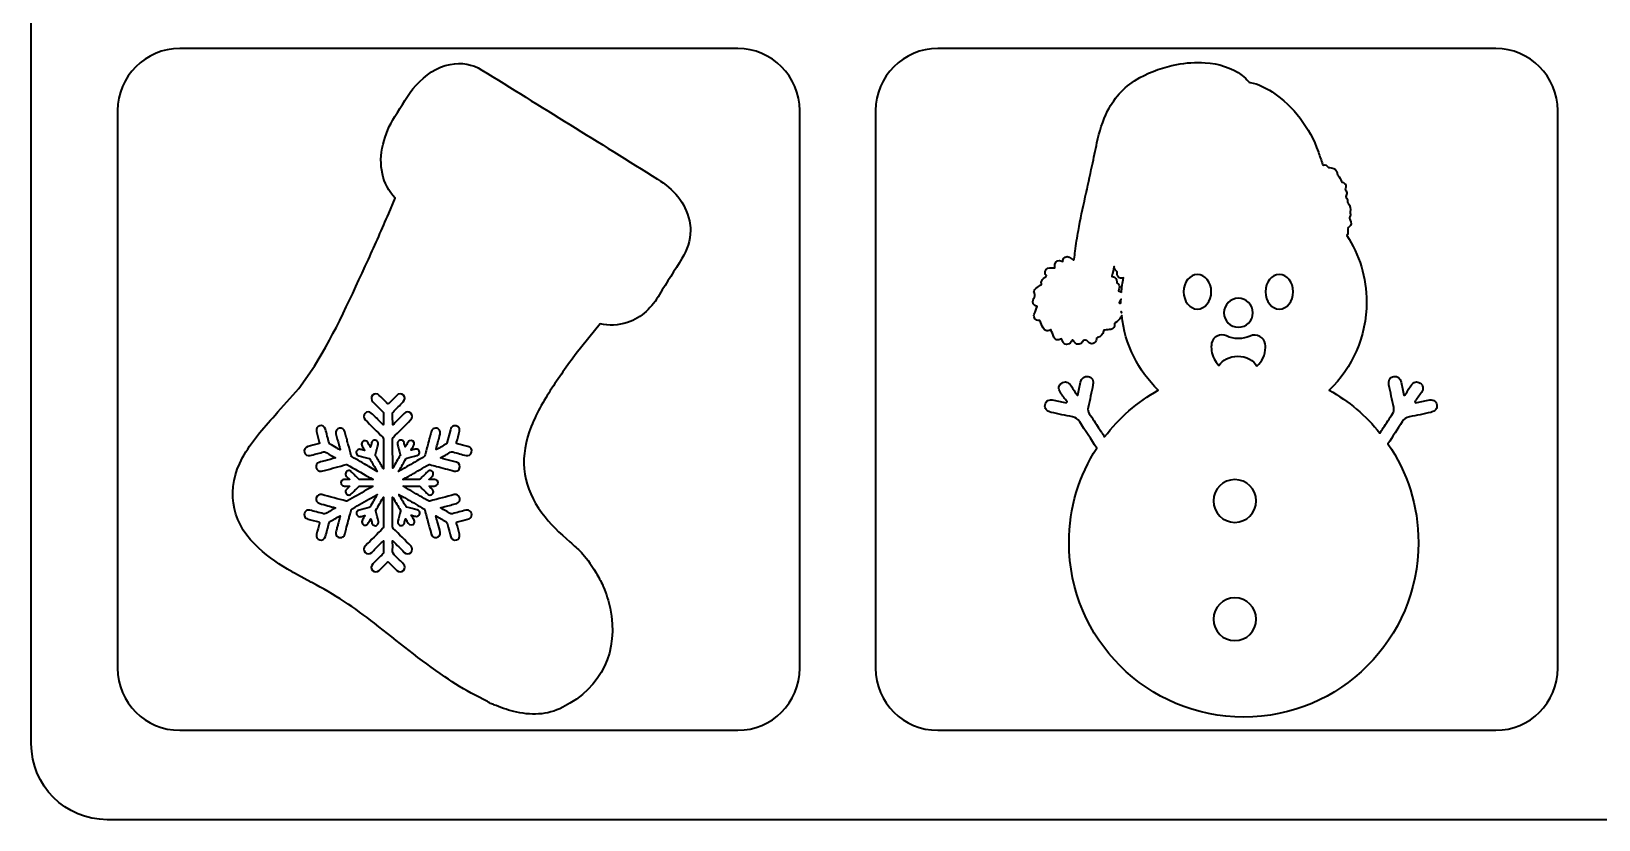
# Model space of a CAD drawing. Extents: x 28 to 2005, y -1071 to -24.
# Drawn here: x 28 to 538, y -1071 to -814 of the extents above; entities that cross this region are included whole.
import ezdxf

# ---------------------------------------------------------------- set-up
doc = ezdxf.new("R2010")
doc.units = 0
doc.header["$MEASUREMENT"] = 0
doc.layers.add('Layer 1', color=7, linetype='Continuous', lineweight=0)

msp = doc.modelspace()

# ---------------------------------------------------------------- linework, layer by layer
at = {"layer": 'Layer 1', "color": 240, "lineweight": 35, "true_color": 0xed2224}
for points, knots in [([(748.75, -24.22), (748.75, -24.22), (79.21, -24.22), (79.21, -24.22), (50.86, -24.22), (27.87, -47.21), (27.87, -75.56), (27.87, -75.56), (27.87, -1046.07), (27.87, -1046.07), (27.87, -1059.71), (38.94, -1070.78), (52.58, -1070.78), (52.58, -1070.78), (775.38, -1070.78), (775.38, -1070.78), (789.03, -1070.78), (800.09, -1059.71), (800.09, -1046.07), (800.09, -1046.07), (800.09, -75.56), (800.09, -75.56), (800.09, -47.21), (777.1, -24.22), (748.75, -24.22)], [0, 0, 0, 0, 1, 1, 1, 2, 2, 2, 3, 3, 3, 4, 4, 4, 5, 5, 5, 6, 6, 6, 7, 7, 7, 8, 8, 8, 8]), ([(278.17, -1021.43), (278.17, -1032.6), (269.12, -1041.65), (257.95, -1041.65), (257.95, -1041.65), (76.21, -1041.65), (76.21, -1041.65), (65.04, -1041.65), (55.99, -1032.6), (55.99, -1021.43), (55.99, -1021.43), (55.99, -839.69), (55.99, -839.69), (55.99, -828.52), (65.04, -819.47), (76.21, -819.47), (76.21, -819.47), (257.95, -819.47), (257.95, -819.47), (269.12, -819.47), (278.17, -828.52), (278.17, -839.69), (278.17, -839.69), (278.17, -1021.43), (278.17, -1021.43)], [0, 0, 0, 0, 1, 1, 1, 2, 2, 2, 3, 3, 3, 4, 4, 4, 5, 5, 5, 6, 6, 6, 7, 7, 7, 8, 8, 8, 8]), ([(525.07, -1021.43), (525.07, -1032.6), (516.02, -1041.65), (504.85, -1041.65), (504.85, -1041.65), (323.11, -1041.65), (323.11, -1041.65), (311.94, -1041.65), (302.89, -1032.6), (302.89, -1021.43), (302.89, -1021.43), (302.89, -839.69), (302.89, -839.69), (302.89, -828.52), (311.94, -819.47), (323.11, -819.47), (323.11, -819.47), (504.85, -819.47), (504.85, -819.47), (516.02, -819.47), (525.07, -828.52), (525.07, -839.69), (525.07, -839.69), (525.07, -1021.43), (525.07, -1021.43)], [0, 0, 0, 0, 1, 1, 1, 2, 2, 2, 3, 3, 3, 4, 4, 4, 5, 5, 5, 6, 6, 6, 7, 7, 7, 8, 8, 8, 8]), ([(242.27, -875.62), (240.85, -869.52), (237.01, -865.24), (231.86, -862.03), (212.8, -850.15), (193.72, -838.31), (174.63, -826.48), (171.48, -824.52), (168, -823.95), (164.35, -824.63), (159.78, -825.47), (156.28, -828.13), (153.2, -831.45), (150.38, -834.49), (148.59, -838.23), (146.3, -841.64), (144.43, -844.42), (143.28, -847.48), (142.47, -850.67), (140.74, -857.47), (142.2, -863.64), (146.36, -868.27), (146.36, -868.27), (144.27, -873.26), (144.27, -873.26), (142.11, -878.19), (139.95, -883.24), (137.65, -888.22), (132.2, -900.01), (126.96, -911.92), (120.06, -922.97), (120.06, -922.97), (114.95, -930.23), (114.95, -930.23), (112.48, -933.23), (109.84, -936.08), (107.24, -938.97), (103.35, -943.3), (99.49, -947.65), (96.68, -952.8), (91.26, -962.76), (92.74, -973.08), (100.73, -981.14), (103.88, -984.32), (107.54, -986.82), (111.35, -989.12), (111.46, -989.19), (111.55, -989.25), (111.65, -989.31), (111.65, -989.31), (111.65, -989.31), (111.65, -989.31), (111.65, -989.31), (111.67, -989.31), (111.67, -989.31), (112.47, -989.8), (113.1, -990.17), (113.61, -990.4), (113.61, -990.4), (117.74, -992.7), (117.74, -992.7), (118.31, -993.01), (118.78, -993.28), (119.27, -993.53), (126.51, -997.25), (133.25, -1001.73), (139.64, -1006.77), (147.18, -1012.71), (154.62, -1018.78), (162.54, -1024.22), (165.7, -1026.39), (168.93, -1028.46), (172.39, -1030.21), (172.39, -1030.21), (172.45, -1030.25), (172.45, -1030.25), (172.45, -1030.25), (176.44, -1032.28), (176.44, -1032.28), (176.57, -1032.46), (176.77, -1032.61), (177.09, -1032.75), (177.53, -1032.93), (177.96, -1033.1), (178.39, -1033.28), (178.39, -1033.28), (178.43, -1033.3), (178.43, -1033.3), (180.57, -1034.16), (182.73, -1034.98), (184.99, -1035.52), (190.46, -1036.84), (195.83, -1036.82), (200.99, -1034.15), (213.72, -1027.59), (219.34, -1015.86), (216.37, -1001.82), (215.87, -999.45), (215.15, -997.18), (214.21, -994.96), (214.17, -994.87), (214.15, -994.77), (214.1, -994.68), (214.06, -994.61), (214.03, -994.54), (214, -994.47), (213.37, -993.05), (212.64, -991.66), (211.82, -990.3), (209.99, -987.15), (208.28, -985.02), (207.08, -983.73), (207.09, -983.73), (207.11, -983.72), (207.12, -983.71), (206.94, -983.54), (206.77, -983.39), (206.6, -983.24), (205.82, -982.45), (205.35, -982.08), (205.35, -982.08), (204.66, -981.46), (204, -980.85), (203.31, -980.27), (199.95, -977.43), (196.81, -974.37), (194.18, -970.82), (188.16, -962.72), (186.76, -953.92), (190.06, -944.37), (191.73, -939.58), (194.18, -935.19), (196.91, -930.93), (199.56, -926.79), (202.45, -922.81), (205.37, -918.87), (205.37, -918.87), (213.2, -909.14), (213.2, -909.14), (216.03, -909.82), (218.97, -909.81), (222.07, -908.74), (226.75, -907.13), (230.06, -903.76), (232.5, -899.62), (234.84, -895.65), (237.39, -891.81), (239.8, -887.9), (241.53, -885.09), (242.56, -882.06), (242.56, -878.73), (242.53, -877.68), (242.51, -876.65), (242.27, -875.62)], [0, 0, 0, 0, 1, 1, 1, 2, 2, 2, 3, 3, 3, 4, 4, 4, 5, 5, 5, 6, 6, 6, 7, 7, 7, 8, 8, 8, 9, 9, 9, 10, 10, 10, 11, 11, 11, 12, 12, 12, 13, 13, 13, 14, 14, 14, 15, 15, 15, 16, 16, 16, 17, 17, 17, 18, 18, 18, 19, 19, 19, 20, 20, 20, 21, 21, 21, 22, 22, 22, 23, 23, 23, 24, 24, 24, 25, 25, 25, 26, 26, 26, 27, 27, 27, 28, 28, 28, 29, 29, 29, 30, 30, 30, 31, 31, 31, 32, 32, 32, 33, 33, 33, 34, 34, 34, 35, 35, 35, 36, 36, 36, 37, 37, 37, 38, 38, 38, 39, 39, 39, 40, 40, 40, 41, 41, 41, 42, 42, 42, 43, 43, 43, 44, 44, 44, 45, 45, 45, 46, 46, 46, 47, 47, 47, 48, 48, 48, 49, 49, 49, 50, 50, 50, 51, 51, 51, 51]), ([(485.68, -935.56), (485.44, -934.3), (484.36, -933.72), (482.83, -934.03), (481.47, -934.32), (480.11, -934.6), (478.75, -934.89), (478.66, -934.79), (478.57, -934.7), (478.48, -934.6), (479.21, -933.59), (479.97, -932.6), (480.66, -931.57), (481.47, -930.36), (481.29, -929.2), (480.27, -928.51), (479.21, -927.81), (478.04, -928.11), (477.22, -929.35), (476.54, -930.37), (475.92, -931.43), (475.28, -932.47), (475.18, -932.44), (475.08, -932.42), (474.98, -932.39), (474.69, -930.99), (474.41, -929.59), (474.1, -928.2), (473.79, -926.79), (472.86, -926.1), (471.64, -926.34), (470.37, -926.6), (469.79, -927.61), (470.09, -929.08), (470.59, -931.52), (471.08, -933.97), (471.64, -936.4), (471.82, -937.19), (471.74, -937.81), (471.27, -938.49), (470.21, -940), (469.23, -941.56), (468.22, -943.11), (467.86, -943.66), (467.49, -944.22), (467.13, -944.78), (462.58, -939.13), (456.99, -934.38), (450.63, -930.81), (458.12, -923.54), (462.78, -913.37), (462.78, -902.11), (462.78, -894.1), (460.42, -886.64), (456.37, -880.39), (456.72, -880.01), (456.84, -879.45), (456.66, -878.81), (456.58, -878.5), (456.83, -877.75), (457.08, -877.56), (457.81, -876.99), (457.96, -876.15), (457.46, -875.38), (457.23, -875.02), (457.2, -874.69), (457.39, -874.31), (457.57, -873.96), (457.59, -873.57), (457.44, -873.2), (457.38, -873.03), (457.4, -872.88), (457.45, -872.73), (457.73, -871.67), (457.5, -870.73), (456.79, -869.9), (456.7, -869.79), (456.63, -869.71), (456.64, -869.56), (456.68, -868.97), (456.49, -868.46), (456.15, -867.99), (455.98, -867.76), (455.99, -867.57), (456.13, -867.32), (456.34, -866.96), (456.46, -866.56), (456.28, -866.14), (456.26, -865.9), (456.17, -865.67), (455.98, -865.53), (455.79, -865.38), (455.84, -865.24), (455.91, -865.08), (456.02, -864.83), (456.09, -864.57), (456, -864.29), (456.05, -863.91), (455.9, -863.62), (455.6, -863.4), (455.41, -863.16), (455.15, -863.08), (454.87, -863.03), (454.76, -863.01), (454.62, -863.02), (454.58, -862.83), (454.44, -862.08), (454.06, -861.44), (453.53, -860.89), (453.44, -860.8), (453.4, -860.71), (453.38, -860.59), (453.14, -859), (452.26, -858.25), (450.67, -858.28), (450.49, -858.29), (450.39, -858.26), (450.28, -858.1), (449.91, -857.58), (449.42, -857.3), (448.77, -857.44), (448.54, -857.49), (448.54, -857.36), (448.49, -857.22), (448.03, -855.89), (447.55, -854.57), (447.09, -853.24), (444.21, -845.05), (439.21, -838.49), (432.01, -833.62), (429.84, -832.15), (427.49, -831.03), (424.89, -830.5), (424.66, -830.46), (424.47, -830.35), (424.3, -830.16), (423.7, -829.48), (423.03, -828.85), (422.31, -828.29), (418.75, -825.53), (414.61, -824.4), (410.2, -824.08), (407.1, -823.86), (404.03, -824.11), (400.98, -824.68), (396.74, -825.48), (392.7, -826.88), (388.91, -828.96), (384.3, -831.48), (380.81, -835.08), (378.46, -839.78), (376.81, -843.08), (375.77, -846.58), (374.98, -850.16), (374.43, -852.64), (373.95, -855.15), (373.41, -857.63), (372.68, -861.03), (371.92, -864.41), (371.17, -867.8), (370.36, -871.46), (369.58, -875.13), (368.92, -878.82), (368.53, -881.03), (368.17, -883.25), (367.9, -885.47), (367.79, -886.36), (367.67, -887.25), (367.58, -888.14), (367.54, -888.46), (367.44, -888.42), (367.23, -888.28), (366.81, -887.99), (366.39, -887.69), (365.95, -887.43), (365.06, -886.93), (363.94, -887.53), (363.84, -888.54), (363.83, -888.65), (363.83, -888.75), (363.82, -888.89), (363.7, -888.83), (363.62, -888.79), (363.54, -888.75), (362.49, -888.17), (361.49, -888.63), (361.23, -889.8), (361.16, -890.11), (361.25, -890.39), (361.28, -890.68), (361.3, -890.89), (361.26, -891), (361.01, -890.98), (360.57, -890.94), (360.12, -890.95), (359.68, -890.94), (358.59, -890.91), (357.87, -891.88), (358.15, -892.93), (358.23, -893.22), (358.66, -893.39), (358.46, -893.7), (358.29, -893.93), (357.97, -894.07), (357.72, -894.25), (357.69, -894.27), (357.65, -894.3), (357.62, -894.33), (357.04, -894.8), (356.7, -895.37), (356.9, -896.13), (356.95, -896.33), (356.81, -896.36), (356.72, -896.43), (356.17, -896.85), (355.61, -897.26), (355.06, -897.68), (354.54, -898.08), (354.26, -898.7), (354.59, -899.22), (355.02, -899.89), (354.76, -900.34), (354.41, -900.85), (354.36, -900.93), (354.33, -901.01), (354.29, -901.09), (353.71, -902.33), (354.18, -903.26), (355.54, -903.49), (355.21, -904.34), (354.88, -905.19), (354.56, -906.03), (354.14, -907.17), (355.03, -908.27), (356.22, -908.07), (356.41, -908.03), (356.47, -908.03), (356.52, -908.26), (356.68, -909.06), (356.99, -909.8), (357.41, -910.5), (357.71, -910.98), (358.1, -911.34), (358.67, -911.46), (359.16, -911.56), (359.58, -911.36), (359.96, -911.03), (360.29, -911.87), (360.61, -912.69), (360.94, -913.5), (361.18, -914.11), (361.64, -914.4), (362.3, -914.41), (362.71, -914.42), (363.06, -914.29), (363.39, -914.05), (363.54, -914.35), (363.68, -914.62), (363.8, -914.91), (364.03, -915.5), (364.47, -915.85), (365.1, -915.87), (365.7, -915.89), (366.21, -915.64), (366.53, -915.09), (366.66, -914.87), (366.81, -914.66), (366.96, -914.43), (367.27, -914.76), (367.54, -915.06), (367.83, -915.36), (368.59, -916.17), (369.78, -916), (370.28, -915.01), (370.56, -914.45), (371.12, -914.31), (371.65, -914.66), (371.83, -914.78), (371.96, -914.93), (372.08, -915.1), (372.49, -915.61), (373.15, -915.79), (373.79, -915.58), (374.43, -915.35), (374.81, -914.86), (374.78, -914.18), (374.77, -913.86), (374.89, -913.77), (375.17, -913.69), (376.22, -913.36), (376.89, -912.65), (377.1, -911.56), (377.15, -911.31), (377.24, -911.23), (377.49, -911.21), (378.16, -911.16), (378.84, -911.09), (379.5, -910.99), (380.38, -910.85), (380.86, -910.17), (380.69, -909.3), (380.64, -909.06), (380.73, -909), (380.88, -908.9), (381.65, -908.41), (382.28, -907.78), (382.78, -907.02), (382.9, -906.85), (382.99, -906.66), (383.03, -906.48), (384.07, -915.99), (388.44, -924.49), (394.94, -930.81), (388.12, -934.64), (382.17, -939.84), (377.46, -946.04), (376.81, -945.06), (376.17, -944.09), (375.53, -943.11), (374.52, -941.56), (373.55, -940), (372.49, -938.49), (372.02, -937.81), (371.94, -937.19), (372.12, -936.4), (372.68, -933.97), (373.16, -931.52), (373.66, -929.08), (373.96, -927.61), (373.38, -926.6), (372.11, -926.34), (370.9, -926.1), (369.96, -926.79), (369.65, -928.2), (369.35, -929.59), (369.07, -930.99), (368.77, -932.39), (368.67, -932.42), (368.58, -932.44), (368.48, -932.47), (367.83, -931.43), (367.21, -930.37), (366.54, -929.35), (365.72, -928.11), (364.54, -927.81), (363.49, -928.51), (362.47, -929.2), (362.29, -930.36), (363.09, -931.57), (363.78, -932.6), (364.54, -933.59), (365.27, -934.6), (365.18, -934.7), (365.09, -934.79), (365, -934.89), (363.64, -934.6), (362.29, -934.32), (360.93, -934.03), (359.4, -933.72), (358.31, -934.3), (358.08, -935.56), (357.84, -936.78), (358.59, -937.74), (360.05, -938.05), (362.36, -938.55), (364.65, -939.08), (366.98, -939.48), (368.09, -939.67), (368.76, -940.19), (369.36, -941.12), (371.19, -943.98), (373.05, -946.83), (374.91, -949.68), (369.19, -958.55), (365.88, -969.11), (365.88, -980.45), (365.88, -1011.88), (391.36, -1037.36), (422.79, -1037.36), (454.22, -1037.36), (479.7, -1011.88), (479.7, -980.45), (479.7, -968.52), (476.03, -957.45), (469.75, -948.3), (471.31, -945.91), (472.86, -943.52), (474.4, -941.12), (475, -940.19), (475.67, -939.67), (476.78, -939.48), (479.1, -939.08), (481.4, -938.55), (483.7, -938.05), (485.16, -937.74), (485.91, -936.78), (485.68, -935.56)], [0, 0, 0, 0, 1, 1, 1, 2, 2, 2, 3, 3, 3, 4, 4, 4, 5, 5, 5, 6, 6, 6, 7, 7, 7, 8, 8, 8, 9, 9, 9, 10, 10, 10, 11, 11, 11, 12, 12, 12, 13, 13, 13, 14, 14, 14, 15, 15, 15, 16, 16, 16, 17, 17, 17, 18, 18, 18, 19, 19, 19, 20, 20, 20, 21, 21, 21, 22, 22, 22, 23, 23, 23, 24, 24, 24, 25, 25, 25, 26, 26, 26, 27, 27, 27, 28, 28, 28, 29, 29, 29, 30, 30, 30, 31, 31, 31, 32, 32, 32, 33, 33, 33, 34, 34, 34, 35, 35, 35, 36, 36, 36, 37, 37, 37, 38, 38, 38, 39, 39, 39, 40, 40, 40, 41, 41, 41, 42, 42, 42, 43, 43, 43, 44, 44, 44, 45, 45, 45, 46, 46, 46, 47, 47, 47, 48, 48, 48, 49, 49, 49, 50, 50, 50, 51, 51, 51, 52, 52, 52, 53, 53, 53, 54, 54, 54, 55, 55, 55, 56, 56, 56, 57, 57, 57, 58, 58, 58, 59, 59, 59, 60, 60, 60, 61, 61, 61, 62, 62, 62, 63, 63, 63, 64, 64, 64, 65, 65, 65, 66, 66, 66, 67, 67, 67, 68, 68, 68, 69, 69, 69, 70, 70, 70, 71, 71, 71, 72, 72, 72, 73, 73, 73, 74, 74, 74, 75, 75, 75, 76, 76, 76, 77, 77, 77, 78, 78, 78, 79, 79, 79, 80, 80, 80, 81, 81, 81, 82, 82, 82, 83, 83, 83, 84, 84, 84, 85, 85, 85, 86, 86, 86, 87, 87, 87, 88, 88, 88, 89, 89, 89, 90, 90, 90, 91, 91, 91, 92, 92, 92, 93, 93, 93, 94, 94, 94, 95, 95, 95, 96, 96, 96, 97, 97, 97, 98, 98, 98, 99, 99, 99, 100, 100, 100, 101, 101, 101, 102, 102, 102, 103, 103, 103, 104, 104, 104, 105, 105, 105, 106, 106, 106, 107, 107, 107, 108, 108, 108, 109, 109, 109, 110, 110, 110, 111, 111, 111, 112, 112, 112, 113, 113, 113, 114, 114, 114, 115, 115, 115, 116, 116, 116, 117, 117, 117, 118, 118, 118, 119, 119, 119, 120, 120, 120, 121, 121, 121, 122, 122, 122, 123, 123, 123, 124, 124, 124, 125, 125, 125, 126, 126, 126, 127, 127, 127, 128, 128, 128, 129, 129, 129, 130, 130, 130, 131, 131, 131, 132, 132, 132, 132]), ([(382.92, -898.93), (382.7, -898.72), (382.39, -898.55), (381.96, -898.42), (382.05, -898.16), (382.14, -897.9), (382.22, -897.63), (382.44, -896.87), (382.27, -896.38), (381.6, -895.93), (381.46, -895.83), (381.42, -895.74), (381.43, -895.58), (381.44, -894.52), (381.02, -894), (380, -893.81), (379.86, -893.79), (379.82, -893.75), (379.85, -893.63), (380.09, -892.57), (380.33, -891.51), (380.56, -890.45), (380.54, -891.07), (380.72, -891.6), (381.27, -891.88), (381.64, -892.07), (381.63, -892.27), (381.56, -892.59), (381.41, -893.28), (381.74, -893.94), (382.37, -894.23), (382.77, -894.41), (383.17, -894.38), (383.57, -894.23), (383.27, -895.77), (383.05, -897.34), (382.92, -898.93)], [0, 0, 0, 0, 1, 1, 1, 2, 2, 2, 3, 3, 3, 4, 4, 4, 5, 5, 5, 6, 6, 6, 7, 7, 7, 8, 8, 8, 9, 9, 9, 10, 10, 10, 11, 11, 11, 12, 12, 12, 12]), ([(407.71, -904.36), (405.22, -904.36), (403.2, -901.84), (403.2, -898.72), (403.2, -895.61), (405.22, -893.08), (407.71, -893.08), (410.21, -893.08), (412.23, -895.61), (412.23, -898.72), (412.23, -901.84), (410.21, -904.36), (407.71, -904.36)], [0, 0, 0, 0, 1, 1, 1, 2, 2, 2, 3, 3, 3, 4, 4, 4, 4]), ([(434.37, -904.36), (431.88, -904.36), (429.86, -901.84), (429.86, -898.72), (429.86, -895.61), (431.88, -893.08), (434.37, -893.08), (436.87, -893.08), (438.89, -895.61), (438.89, -898.72), (438.89, -901.84), (436.87, -904.36), (434.37, -904.36)], [0, 0, 0, 0, 1, 1, 1, 2, 2, 2, 3, 3, 3, 4, 4, 4, 4]), ([(382.8, -902.58), (382.67, -902.51), (382.53, -902.46), (382.37, -902.45), (382.12, -902.42), (382.14, -902.31), (382.24, -902.13), (382.44, -901.8), (382.62, -901.47), (382.81, -901.14), (382.8, -901.46), (382.8, -901.78), (382.8, -902.11), (382.8, -902.26), (382.8, -902.42), (382.8, -902.58)], [0, 0, 0, 0, 1, 1, 1, 2, 2, 2, 3, 3, 3, 4, 4, 4, 5, 5, 5, 5]), ([(421.04, -900.87), (423.65, -900.87), (425.76, -902.99), (425.76, -905.59), (425.76, -908.2), (423.65, -910.31), (421.04, -910.31), (418.44, -910.31), (416.33, -908.2), (416.33, -905.59), (416.33, -902.99), (418.44, -900.87), (421.04, -900.87)], [0, 0, 0, 0, 1, 1, 1, 2, 2, 2, 3, 3, 3, 4, 4, 4, 4]), ([(382.94, -905.57), (382.84, -905.38), (382.84, -905.25), (382.91, -905.12), (382.92, -905.28), (382.94, -905.44), (382.95, -905.6), (382.94, -905.59), (382.94, -905.58), (382.94, -905.57)], [0, 0, 0, 0, 1, 1, 1, 2, 2, 2, 3, 3, 3, 3]), ([(427.1, -922.98), (426.09, -921.08), (423.66, -919.74), (420.84, -919.74), (418.13, -919.74), (415.8, -920.97), (414.71, -922.74), (413.43, -921.48), (412.55, -919.83), (412.3, -918), (412.19, -917.15), (412.2, -916.31), (412.34, -915.51), (412.7, -913.39), (415.15, -912.2), (417.17, -913.15), (418.34, -913.69), (419.66, -914), (421.04, -914), (422.4, -914), (423.68, -913.71), (424.83, -913.19), (426.96, -912.22), (429.47, -913.51), (429.78, -915.75), (429.84, -916.11), (429.86, -916.49), (429.86, -916.87), (429.86, -919.28), (428.8, -921.45), (427.1, -922.98)], [0, 0, 0, 0, 1, 1, 1, 2, 2, 2, 3, 3, 3, 4, 4, 4, 5, 5, 5, 6, 6, 6, 7, 7, 7, 8, 8, 8, 9, 9, 9, 10, 10, 10, 10]), ([(171.27, -971.81), (171.09, -972.4), (170.65, -972.7), (170.08, -972.86), (168.95, -973.14), (167.82, -973.46), (166.69, -973.74), (166.39, -973.81), (166.29, -973.9), (166.39, -974.23), (166.72, -975.41), (167.03, -976.58), (167.34, -977.77), (167.56, -978.58), (167.13, -979.37), (166.33, -979.6), (165.53, -979.83), (164.74, -979.43), (164.49, -978.61), (164.17, -977.55), (163.89, -976.47), (163.62, -975.41), (163.53, -975.11), (163.43, -974.83), (163.39, -974.53), (163.34, -973.94), (163, -973.61), (162.49, -973.36), (162.18, -973.22), (161.89, -973.03), (161.59, -972.86), (161.32, -972.7), (161.06, -972.55), (160.79, -972.4), (160.42, -972.2), (160.04, -972), (159.68, -971.81), (159.7, -971.97), (159.74, -972.14), (159.76, -972.31), (159.84, -972.45), (159.9, -972.6), (159.89, -972.77), (160.01, -973.23), (160.22, -973.69), (160.26, -974.18), (160.59, -975.18), (160.87, -976.19), (161.07, -977.21), (161.22, -977.98), (160.62, -978.69), (159.82, -978.84), (159.07, -978.98), (158.35, -978.5), (158.15, -977.75), (158.06, -977.41), (157.98, -977.06), (157.88, -976.72), (157.87, -976.71), (157.87, -976.71), (157.87, -976.69), (157.81, -976.48), (157.74, -976.25), (157.68, -976.04), (157.56, -975.52), (157.42, -975), (157.29, -974.48), (157.19, -974.37), (157.2, -974.23), (157.17, -974.11), (156.79, -972.65), (156.4, -971.22), (156.01, -969.78), (155.98, -969.62), (155.87, -969.56), (155.75, -969.5), (153.97, -968.47), (152.19, -967.45), (150.42, -966.42), (149.97, -966.16), (149.52, -965.9), (149.07, -965.63), (149.07, -965.63), (149.04, -965.61), (149.04, -965.61), (149.04, -965.61), (148.32, -965.2), (148.32, -965.2), (148.32, -965.2), (148.3, -965.2), (148.3, -965.2), (148.3, -965.2), (147.53, -964.76), (147.53, -964.76), (147.58, -964.82), (147.62, -964.89), (147.66, -964.95), (148.41, -966.23), (149.17, -967.49), (149.92, -968.75), (149.99, -968.89), (150.1, -968.95), (150.23, -968.98), (151.33, -969.25), (152.44, -969.53), (153.54, -969.81), (153.87, -969.9), (154.12, -970.06), (154.27, -970.36), (154.49, -970.77), (154.46, -971.19), (154.16, -971.55), (153.87, -971.91), (153.48, -972.03), (153.04, -971.92), (152.6, -971.81), (152.19, -971.7), (151.76, -971.59), (151.72, -971.58), (151.68, -971.55), (151.62, -971.59), (151.62, -971.59), (151.71, -971.75), (151.71, -971.75), (151.99, -972.22), (152.28, -972.7), (152.57, -973.17), (152.71, -973.41), (152.74, -973.67), (152.68, -973.94), (152.46, -974.99), (151.08, -974.96), (150.61, -974.11), (150.37, -973.69), (150.1, -973.28), (149.85, -972.86), (149.83, -972.82), (149.82, -972.75), (149.74, -972.73), (149.73, -972.79), (149.71, -972.84), (149.71, -972.89), (149.59, -973.31), (149.5, -973.72), (149.38, -974.13), (149.27, -974.53), (148.99, -974.8), (148.59, -974.9), (148.19, -975), (147.83, -974.89), (147.54, -974.58), (147.27, -974.28), (147.21, -973.93), (147.3, -973.53), (147.58, -972.42), (147.86, -971.33), (148.13, -970.22), (148.16, -970.11), (148.16, -970), (148.1, -969.9), (147.3, -968.59), (146.52, -967.26), (145.72, -965.94), (145.66, -965.84), (145.61, -965.75), (145.55, -965.64), (145.55, -965.64), (145.55, -968.28), (145.55, -968.28), (145.55, -970.62), (145.55, -972.97), (145.54, -975.32), (145.54, -975.55), (145.61, -975.69), (145.77, -975.86), (147.71, -977.78), (149.63, -979.7), (151.56, -981.63), (152.09, -982.17), (152.07, -983.17), (151.54, -983.69), (150.89, -984.3), (149.99, -984.3), (149.35, -983.66), (148.13, -982.45), (146.93, -981.22), (145.7, -980.02), (145.68, -979.97), (145.63, -979.95), (145.55, -979.88), (145.55, -980.86), (145.63, -981.77), (145.52, -982.68), (145.42, -983.63), (145.77, -984.29), (146.47, -984.91), (147.37, -985.71), (148.19, -986.59), (149.04, -987.44), (149.63, -988.04), (149.65, -988.96), (149.08, -989.54), (148.48, -990.17), (147.52, -990.18), (146.9, -989.56), (146.02, -988.7), (145.16, -987.83), (144.31, -986.95), (144.11, -986.74), (143.99, -986.74), (143.8, -986.96), (142.94, -987.84), (142.06, -988.71), (141.18, -989.59), (140.58, -990.18), (139.64, -990.15), (139.05, -989.56), (138.47, -988.99), (138.47, -988.04), (139.07, -987.45), (140.17, -986.34), (141.28, -985.23), (142.41, -984.13), (142.53, -984), (142.57, -983.88), (142.57, -983.71), (142.57, -983.71), (142.57, -979.86), (142.57, -979.86), (142.11, -980.3), (141.71, -980.71), (141.3, -981.11), (140.44, -981.97), (139.6, -982.83), (138.74, -983.68), (138.1, -984.3), (137.19, -984.29), (136.58, -983.69), (135.99, -983.1), (136.03, -982.17), (136.67, -981.54), (138.58, -979.63), (140.49, -977.7), (142.41, -975.78), (142.49, -975.69), (142.57, -975.62), (142.57, -975.48), (142.57, -975.48), (142.57, -966.68), (142.57, -966.68), (142.57, -966.67), (142.57, -966.67), (142.57, -966.65), (142.57, -966.65), (142.57, -965.66), (142.57, -965.66), (142.53, -965.72), (142.5, -965.78), (142.47, -965.84), (141.67, -967.19), (140.89, -968.55), (140.09, -969.89), (140.02, -970.01), (140, -970.13), (140.05, -970.27), (140.33, -971.38), (140.63, -972.47), (140.91, -973.58), (140.99, -973.89), (140.97, -974.21), (140.79, -974.47), (140.52, -974.86), (140.14, -975.04), (139.69, -974.95), (139.24, -974.86), (138.94, -974.58), (138.82, -974.13), (138.72, -973.72), (138.61, -973.3), (138.49, -972.88), (138.47, -972.83), (138.49, -972.78), (138.43, -972.75), (138.43, -972.75), (138.34, -972.89), (138.34, -972.89), (138.06, -973.37), (137.77, -973.85), (137.5, -974.33), (137.36, -974.57), (137.14, -974.72), (136.87, -974.81), (135.85, -975.11), (135.21, -973.89), (135.72, -973.07), (135.99, -972.66), (136.23, -972.24), (136.47, -971.82), (136.5, -971.77), (136.55, -971.73), (136.53, -971.64), (136.47, -971.66), (136.42, -971.67), (136.36, -971.68), (135.95, -971.8), (135.53, -971.91), (135.13, -972), (134.72, -972.1), (134.36, -972), (134.07, -971.68), (133.78, -971.38), (133.7, -971.01), (133.84, -970.62), (133.97, -970.23), (134.25, -970), (134.64, -969.9), (135.75, -969.61), (136.85, -969.32), (137.96, -969.03), (138.08, -969), (138.15, -968.95), (138.22, -968.84), (138.98, -967.51), (139.75, -966.2), (140.53, -964.87), (140.53, -964.86), (140.55, -964.84), (140.56, -964.81), (140.56, -964.81), (140.4, -964.92), (140.4, -964.92), (140.4, -964.92), (140.38, -964.92), (140.38, -964.92), (140.38, -964.92), (138.49, -965.95), (138.49, -965.95), (136.52, -967.08), (134.55, -968.22), (132.58, -969.36), (132.3, -969.51), (132.09, -969.69), (132.03, -970.04), (131.92, -970.56), (131.76, -971.06), (131.62, -971.56), (131.62, -971.56), (131.43, -972.19), (131.43, -972.19), (131.37, -972.61), (131.23, -973.02), (131.12, -973.44), (130.86, -974.32), (130.67, -975.24), (130.37, -976.11), (130.25, -976.66), (130.11, -977.21), (129.98, -977.74), (129.92, -977.97), (129.81, -978.17), (129.64, -978.35), (129.56, -978.46), (129.48, -978.55), (129.32, -978.56), (128.91, -978.91), (128.29, -978.97), (127.78, -978.68), (127.26, -978.4), (126.92, -977.7), (127.05, -977.11), (127.1, -976.86), (127.12, -976.58), (127.26, -976.34), (127.37, -975.91), (127.43, -975.47), (127.62, -975.08), (127.7, -974.69), (127.75, -974.3), (127.9, -973.94), (127.97, -973.65), (128.06, -973.36), (128.14, -973.06), (128.23, -972.65), (128.34, -972.25), (128.47, -971.75), (127.86, -972.1), (127.31, -972.4), (126.76, -972.72), (126.23, -973.03), (125.7, -973.36), (125.15, -973.65), (124.97, -973.75), (124.89, -973.89), (124.84, -974.09), (124.45, -975.55), (124.07, -977.03), (123.67, -978.49), (123.43, -979.37), (122.63, -979.83), (121.79, -979.61), (120.98, -979.38), (120.54, -978.58), (120.79, -977.72), (121.09, -976.53), (121.4, -975.34), (121.72, -974.17), (121.81, -973.89), (121.72, -973.81), (121.47, -973.75), (120.31, -973.46), (119.13, -973.16), (117.97, -972.84), (116.76, -972.5), (116.37, -971.12), (117.24, -970.28), (117.62, -969.91), (118.09, -969.78), (118.6, -969.91), (120.07, -970.29), (121.53, -970.68), (123, -971.09), (123.3, -971.17), (123.54, -971.14), (123.82, -970.97), (124.84, -970.36), (125.89, -969.78), (126.98, -969.14), (126.08, -968.9), (125.25, -968.67), (124.4, -968.45), (123.54, -968.22), (122.65, -968), (121.79, -967.75), (120.87, -967.48), (120.43, -966.67), (120.7, -965.84), (120.95, -965.05), (121.73, -964.65), (122.54, -964.86), (125.15, -965.57), (127.78, -966.26), (130.41, -966.95), (130.56, -967.01), (130.67, -967.01), (130.83, -966.92), (132.91, -965.72), (135, -964.52), (137.08, -963.32), (137.08, -963.32), (138.33, -962.58), (138.33, -962.58), (138.33, -962.58), (139.16, -962.09), (139.16, -962.09), (139.16, -962.09), (138.28, -962.09), (138.28, -962.09), (137.13, -962.09), (135.97, -962.09), (134.8, -962.09), (134.67, -962.09), (134.6, -962.14), (134.51, -962.21), (133.7, -963.03), (132.89, -963.83), (132.09, -964.64), (131.8, -964.92), (131.45, -965.05), (131.06, -964.96), (130.65, -964.87), (130.37, -964.62), (130.26, -964.23), (130.13, -963.83), (130.22, -963.46), (130.51, -963.16), (130.81, -962.84), (131.12, -962.55), (131.42, -962.25), (131.45, -962.21), (131.5, -962.17), (131.53, -962.12), (131.47, -962.07), (131.41, -962.09), (131.36, -962.09), (130.86, -962.09), (130.39, -962.07), (129.89, -962.09), (128.93, -962.14), (128.2, -960.95), (128.98, -960.23), (129.18, -960.04), (129.42, -959.94), (129.7, -959.94), (129.7, -959.94), (131.53, -959.94), (131.53, -959.94), (131.55, -959.86), (131.5, -959.84), (131.47, -959.81), (131.47, -959.81), (130.55, -958.89), (130.55, -958.89), (130.2, -958.56), (130.12, -958.15), (130.27, -957.73), (130.43, -957.29), (130.78, -957.04), (131.25, -957.02), (131.57, -956.99), (131.85, -957.13), (132.09, -957.37), (132.89, -958.17), (133.69, -958.98), (134.5, -959.79), (134.6, -959.89), (134.7, -959.94), (134.86, -959.94), (134.86, -959.94), (139.25, -959.94), (139.25, -959.94), (139.25, -959.94), (138.3, -959.4), (138.3, -959.4), (138.3, -959.4), (138.24, -959.37), (138.24, -959.37), (138.22, -959.37), (138.2, -959.36), (138.19, -959.34), (138.06, -959.28), (137.94, -959.2), (137.81, -959.13), (137.81, -959.13), (137.71, -959.08), (137.71, -959.08), (135.39, -957.74), (133.1, -956.42), (130.81, -955.09), (130.66, -955.01), (130.56, -955.03), (130.42, -955.06), (128.06, -955.7), (125.69, -956.34), (123.31, -956.97), (123, -957.06), (122.68, -957.16), (122.35, -957.21), (121.57, -957.32), (120.87, -956.84), (120.66, -956.09), (120.47, -955.39), (120.89, -954.59), (121.62, -954.33), (122.26, -954.12), (122.9, -953.98), (123.54, -953.8), (124.67, -953.5), (125.79, -953.2), (126.98, -952.89), (125.98, -952.3), (125.01, -951.79), (124.09, -951.19), (123.59, -950.87), (123.16, -950.87), (122.65, -951.04), (121.33, -951.41), (119.99, -951.76), (118.68, -952.1), (117.83, -952.31), (117.07, -951.87), (116.84, -951.09), (116.61, -950.24), (117.04, -949.46), (117.9, -949.21), (119.04, -948.89), (120.17, -948.6), (121.29, -948.31), (121.79, -948.18), (121.79, -948.18), (121.67, -947.71), (121.38, -946.58), (121.08, -945.46), (120.78, -944.32), (120.54, -943.41), (120.98, -942.66), (121.87, -942.41), (122.63, -942.19), (123.43, -942.66), (123.65, -943.5), (124.07, -945), (124.48, -946.5), (124.85, -948.01), (124.9, -948.18), (124.98, -948.27), (125.13, -948.36), (125.84, -948.76), (126.54, -949.16), (127.25, -949.58), (127.39, -949.65), (127.54, -949.7), (127.63, -949.84), (127.82, -949.96), (128.05, -950), (128.21, -950.16), (128.26, -950.14), (128.33, -950.21), (128.37, -950.21), (128.4, -950.21), (128.43, -950.21), (128.45, -950.16), (128.36, -949.76), (128.19, -949.38), (128.15, -948.96), (128.1, -948.82), (128.05, -948.68), (128.01, -948.52), (127.7, -947.36), (127.37, -946.2), (127.08, -945.02), (126.86, -944.16), (127.37, -943.38), (128.23, -943.19), (129.01, -943.02), (129.79, -943.54), (129.99, -944.36), (130.14, -944.95), (130.3, -945.54), (130.46, -946.13), (130.5, -946.29), (130.53, -946.46), (130.59, -946.6), (130.73, -947.12), (130.86, -947.64), (131, -948.16), (131.03, -948.28), (131.04, -948.4), (131.06, -948.52), (131.5, -949.71), (131.71, -950.95), (132.08, -952.16), (132.14, -952.34), (132.22, -952.45), (132.38, -952.54), (134.09, -953.54), (135.81, -954.52), (137.52, -955.51), (137.52, -955.51), (137.77, -955.65), (137.77, -955.65), (137.77, -955.65), (140.55, -957.27), (140.55, -957.27), (140.4, -957.02), (140.25, -956.77), (140.11, -956.51), (140.11, -956.51), (140.09, -956.51), (140.09, -956.51), (139.45, -955.43), (138.8, -954.33), (138.14, -953.23), (138.08, -953.13), (138, -953.08), (137.89, -953.04), (136.77, -952.78), (135.67, -952.49), (134.56, -952.21), (134.16, -952.12), (133.88, -951.88), (133.75, -951.49), (133.61, -951.1), (133.69, -950.73), (133.97, -950.43), (134.26, -950.11), (134.61, -950), (135.03, -950.1), (135.45, -950.19), (135.85, -950.3), (136.27, -950.4), (136.32, -950.42), (136.37, -950.43), (136.43, -950.44), (136.44, -950.37), (136.39, -950.33), (136.37, -950.28), (136.13, -949.86), (135.88, -949.43), (135.62, -949.03), (135.09, -948.22), (135.72, -946.99), (136.75, -947.27), (137.01, -947.36), (137.23, -947.5), (137.38, -947.75), (137.66, -948.24), (137.95, -948.7), (138.22, -949.18), (138.22, -949.18), (138.31, -949.33), (138.31, -949.33), (138.38, -949.29), (138.38, -949.24), (138.39, -949.19), (138.49, -948.77), (138.61, -948.36), (138.7, -947.93), (138.82, -947.49), (139.11, -947.2), (139.56, -947.11), (140.02, -947.02), (140.4, -947.2), (140.66, -947.58), (140.85, -947.85), (140.88, -948.16), (140.8, -948.49), (140.52, -949.58), (140.25, -950.68), (139.95, -951.78), (139.93, -951.93), (139.93, -952.04), (140.02, -952.18), (140.65, -953.24), (141.3, -954.31), (141.94, -955.38), (142.14, -955.73), (142.35, -956.09), (142.57, -956.44), (142.57, -956.44), (142.57, -946.74), (142.57, -946.74), (142.58, -946.5), (142.5, -946.34), (142.33, -946.16), (140.42, -944.27), (138.52, -942.36), (136.61, -940.44), (136.04, -939.88), (136.02, -938.97), (136.56, -938.37), (137.09, -937.78), (138.01, -937.69), (138.61, -938.26), (139.58, -939.16), (140.49, -940.09), (141.41, -941.01), (141.77, -941.38), (142.14, -941.75), (142.52, -942.13), (142.61, -941.98), (142.57, -941.85), (142.57, -941.72), (142.57, -941.72), (142.57, -938.33), (142.57, -938.33), (142.57, -938.17), (142.55, -938.05), (142.41, -937.91), (141.32, -936.82), (140.23, -935.72), (139.13, -934.64), (138.49, -934), (138.45, -933.09), (139.03, -932.47), (139.63, -931.86), (140.56, -931.84), (141.22, -932.49), (141.85, -933.09), (142.47, -933.72), (143.08, -934.34), (143.34, -934.6), (143.6, -934.85), (143.83, -935.11), (143.99, -935.29), (144.08, -935.3), (144.27, -935.11), (145.13, -934.23), (146.02, -933.36), (146.88, -932.49), (147.51, -931.87), (148.44, -931.84), (149.05, -932.45), (149.66, -933.06), (149.63, -933.99), (148.99, -934.64), (147.88, -935.72), (146.77, -936.83), (145.68, -937.93), (145.6, -938), (145.55, -938.07), (145.55, -938.19), (145.55, -939.47), (145.55, -940.77), (145.63, -942.13), (146.14, -941.6), (146.65, -941.08), (147.16, -940.55), (147.86, -939.83), (148.58, -939.14), (149.29, -938.42), (149.98, -937.72), (150.87, -937.69), (151.52, -938.33), (152.13, -938.91), (152.09, -939.83), (151.42, -940.52), (149.52, -942.42), (147.62, -944.33), (145.7, -946.24), (145.6, -946.34), (145.55, -946.44), (145.55, -946.59), (145.55, -949.24), (145.55, -951.9), (145.6, -954.59), (145.6, -954.59), (145.6, -956.23), (145.6, -956.23), (145.63, -956.15), (145.69, -956.07), (145.72, -956), (146.49, -954.7), (147.25, -953.38), (148.02, -952.08), (148.09, -951.98), (148.09, -951.88), (148.06, -951.78), (147.77, -950.67), (147.48, -949.56), (147.19, -948.46), (147.09, -948.07), (147.15, -947.71), (147.43, -947.41), (147.71, -947.1), (148.06, -946.99), (148.46, -947.08), (148.88, -947.18), (149.15, -947.44), (149.26, -947.85), (149.38, -948.26), (149.49, -948.68), (149.59, -949.08), (149.6, -949.14), (149.63, -949.19), (149.64, -949.24), (149.71, -949.22), (149.73, -949.15), (149.75, -949.12), (150.01, -948.69), (150.26, -948.28), (150.49, -947.85), (150.96, -946.99), (152.34, -946.96), (152.57, -948.01), (152.63, -948.27), (152.6, -948.54), (152.46, -948.77), (152.18, -949.26), (151.9, -949.74), (151.61, -950.21), (151.61, -950.21), (151.54, -950.37), (151.54, -950.37), (151.58, -950.4), (151.63, -950.37), (151.68, -950.35), (152.09, -950.25), (152.52, -950.14), (152.93, -950.02), (153.39, -949.91), (153.77, -950.02), (154.06, -950.38), (154.36, -950.74), (154.4, -951.16), (154.2, -951.58), (154.04, -951.87), (153.79, -952.04), (153.46, -952.12), (152.37, -952.41), (151.27, -952.7), (150.16, -952.98), (150.02, -953.02), (149.93, -953.09), (149.85, -953.22), (149.13, -954.45), (148.43, -955.67), (147.71, -956.9), (147.63, -957.04), (147.54, -957.16), (147.47, -957.3), (147.47, -957.3), (148.22, -956.87), (148.22, -956.87), (148.22, -956.87), (149.44, -956.18), (149.44, -956.18), (149.44, -956.18), (149.59, -956.09), (149.59, -956.09), (149.6, -956.09), (149.6, -956.09), (149.6, -956.09), (151.29, -955.1), (152.99, -954.12), (154.66, -953.15), (154.78, -953.07), (154.9, -952.99), (155.03, -952.96), (155.81, -952.68), (156.18, -952.1), (156.26, -951.3), (156.27, -951.24), (156.31, -951.18), (156.33, -951.12), (156.37, -950.95), (156.42, -950.77), (156.46, -950.58), (156.65, -949.93), (156.82, -949.27), (157.01, -948.6), (157.23, -947.75), (157.46, -946.92), (157.67, -946.07), (157.84, -945.55), (157.88, -945), (158.11, -944.51), (158.1, -944.39), (158.14, -944.3), (158.2, -944.21), (158.3, -943.7), (158.65, -943.41), (159.11, -943.26), (159.67, -943.07), (160.2, -943.16), (160.61, -943.57), (160.94, -943.89), (161.09, -944.24), (161.09, -944.63), (161.09, -944.81), (161.06, -944.99), (161, -945.18), (160.99, -945.39), (160.89, -945.58), (160.83, -945.78), (160.81, -945.81), (160.81, -945.83), (160.8, -945.86), (160.64, -946.52), (160.48, -947.2), (160.26, -947.85), (160.09, -948.56), (159.93, -949.28), (159.69, -949.99), (159.69, -949.99), (159.68, -950), (159.68, -950.01), (159.64, -950.21), (159.7, -950.25), (159.88, -950.15), (160.95, -949.54), (162.01, -948.91), (163.09, -948.3), (163.19, -948.24), (163.21, -948.16), (163.23, -948.05), (163.23, -948.05), (164.37, -943.77), (164.37, -943.77), (164.54, -943.13), (164.83, -942.6), (165.53, -942.41), (166.59, -942.13), (167.64, -943.08), (167.37, -944.16), (167.08, -945.38), (166.75, -946.59), (166.39, -947.8), (166.29, -948.13), (166.39, -948.21), (166.69, -948.28), (167.8, -948.56), (168.91, -948.86), (170.02, -949.15), (171.02, -949.41), (171.48, -950.1), (171.28, -951.02), (171.11, -951.81), (170.27, -952.32), (169.5, -952.12), (168.03, -951.73), (166.58, -951.34), (165.14, -950.93), (164.81, -950.85), (164.56, -950.88), (164.28, -951.06), (163.26, -951.67), (162.23, -952.25), (161.14, -952.88), (161.78, -953.06), (162.35, -953.21), (162.93, -953.37), (164.07, -953.66), (165.2, -953.95), (166.32, -954.28), (167.38, -954.59), (167.77, -955.57), (167.27, -956.51), (166.98, -957.04), (166.25, -957.35), (165.64, -957.18), (163.7, -956.67), (161.79, -956.15), (159.85, -955.63), (159.12, -955.44), (158.4, -955.26), (157.67, -955.06), (157.53, -955.01), (157.42, -955.03), (157.29, -955.1), (155.41, -956.18), (153.53, -957.27), (151.65, -958.36), (151.26, -958.6), (150.85, -958.82), (150.43, -959.07), (150.43, -959.07), (150.4, -959.08), (150.4, -959.08), (150.33, -959.13), (150.26, -959.17), (150.18, -959.2), (150.17, -959.2), (150.16, -959.2), (150.16, -959.22), (150.16, -959.22), (150.15, -959.22), (150.15, -959.22), (150.15, -959.22), (149.78, -959.42), (149.78, -959.42), (149.78, -959.42), (149.77, -959.42), (149.77, -959.42), (149.77, -959.42), (148.83, -959.94), (148.83, -959.94), (148.83, -959.94), (154.16, -959.94), (154.16, -959.94), (154.31, -959.94), (154.41, -959.89), (154.52, -959.79), (155.32, -958.98), (156.13, -958.17), (156.93, -957.37), (157.17, -957.13), (157.46, -956.99), (157.77, -957.02), (158.24, -957.04), (158.58, -957.29), (158.74, -957.73), (158.9, -958.15), (158.81, -958.56), (158.48, -958.89), (158.16, -959.2), (157.86, -959.5), (157.56, -959.81), (157.52, -959.84), (157.47, -959.86), (157.48, -959.94), (157.48, -959.94), (159.31, -959.94), (159.31, -959.94), (159.6, -959.94), (159.84, -960.04), (160.04, -960.23), (160.83, -960.95), (160.08, -962.14), (159.12, -962.09), (158.64, -962.07), (158.15, -962.09), (157.65, -962.09), (157.61, -962.09), (157.54, -962.07), (157.49, -962.12), (157.53, -962.17), (157.57, -962.21), (157.61, -962.25), (157.91, -962.55), (158.21, -962.84), (158.51, -963.16), (158.79, -963.46), (158.88, -963.83), (158.77, -964.23), (158.64, -964.62), (158.37, -964.87), (157.96, -964.96), (157.56, -965.05), (157.21, -964.92), (156.93, -964.64), (156.12, -963.83), (155.31, -963.03), (154.5, -962.21), (154.43, -962.14), (154.34, -962.09), (154.21, -962.09), (152.56, -962.09), (150.9, -962.09), (149.24, -962.09), (149.24, -962.09), (148.94, -962.09), (148.94, -962.09), (148.94, -962.09), (149.75, -962.56), (149.75, -962.56), (149.75, -962.56), (150.41, -962.95), (150.41, -962.95), (150.42, -962.95), (150.42, -962.95), (150.42, -962.95), (150.88, -963.22), (151.33, -963.48), (151.79, -963.75), (153.6, -964.8), (155.42, -965.84), (157.24, -966.89), (157.4, -967), (157.54, -967.01), (157.72, -966.95), (160.34, -966.25), (162.98, -965.54), (165.61, -964.85), (166.42, -964.62), (167.19, -965.1), (167.43, -965.95), (167.64, -966.67), (167.2, -967.49), (166.42, -967.72), (165.16, -968.08), (163.87, -968.39), (162.61, -968.75), (162.12, -968.88), (161.66, -969), (161.15, -969.14), (162.31, -969.81), (163.43, -970.47), (164.54, -971.12), (164.74, -971.22), (164.92, -971.12), (165.11, -971.09), (166.55, -970.69), (167.98, -970.3), (169.42, -969.92), (170.61, -969.62), (171.6, -970.63), (171.27, -971.81)], [0, 0, 0, 0, 1, 1, 1, 2, 2, 2, 3, 3, 3, 4, 4, 4, 5, 5, 5, 6, 6, 6, 7, 7, 7, 8, 8, 8, 9, 9, 9, 10, 10, 10, 11, 11, 11, 12, 12, 12, 13, 13, 13, 14, 14, 14, 15, 15, 15, 16, 16, 16, 17, 17, 17, 18, 18, 18, 19, 19, 19, 20, 20, 20, 21, 21, 21, 22, 22, 22, 23, 23, 23, 24, 24, 24, 25, 25, 25, 26, 26, 26, 27, 27, 27, 28, 28, 28, 29, 29, 29, 30, 30, 30, 31, 31, 31, 32, 32, 32, 33, 33, 33, 34, 34, 34, 35, 35, 35, 36, 36, 36, 37, 37, 37, 38, 38, 38, 39, 39, 39, 40, 40, 40, 41, 41, 41, 42, 42, 42, 43, 43, 43, 44, 44, 44, 45, 45, 45, 46, 46, 46, 47, 47, 47, 48, 48, 48, 49, 49, 49, 50, 50, 50, 51, 51, 51, 52, 52, 52, 53, 53, 53, 54, 54, 54, 55, 55, 55, 56, 56, 56, 57, 57, 57, 58, 58, 58, 59, 59, 59, 60, 60, 60, 61, 61, 61, 62, 62, 62, 63, 63, 63, 64, 64, 64, 65, 65, 65, 66, 66, 66, 67, 67, 67, 68, 68, 68, 69, 69, 69, 70, 70, 70, 71, 71, 71, 72, 72, 72, 73, 73, 73, 74, 74, 74, 75, 75, 75, 76, 76, 76, 77, 77, 77, 78, 78, 78, 79, 79, 79, 80, 80, 80, 81, 81, 81, 82, 82, 82, 83, 83, 83, 84, 84, 84, 85, 85, 85, 86, 86, 86, 87, 87, 87, 88, 88, 88, 89, 89, 89, 90, 90, 90, 91, 91, 91, 92, 92, 92, 93, 93, 93, 94, 94, 94, 95, 95, 95, 96, 96, 96, 97, 97, 97, 98, 98, 98, 99, 99, 99, 100, 100, 100, 101, 101, 101, 102, 102, 102, 103, 103, 103, 104, 104, 104, 105, 105, 105, 106, 106, 106, 107, 107, 107, 108, 108, 108, 109, 109, 109, 110, 110, 110, 111, 111, 111, 112, 112, 112, 113, 113, 113, 114, 114, 114, 115, 115, 115, 116, 116, 116, 117, 117, 117, 118, 118, 118, 119, 119, 119, 120, 120, 120, 121, 121, 121, 122, 122, 122, 123, 123, 123, 124, 124, 124, 125, 125, 125, 126, 126, 126, 127, 127, 127, 128, 128, 128, 129, 129, 129, 130, 130, 130, 131, 131, 131, 132, 132, 132, 133, 133, 133, 134, 134, 134, 135, 135, 135, 136, 136, 136, 137, 137, 137, 138, 138, 138, 139, 139, 139, 140, 140, 140, 141, 141, 141, 142, 142, 142, 143, 143, 143, 144, 144, 144, 145, 145, 145, 146, 146, 146, 147, 147, 147, 148, 148, 148, 149, 149, 149, 150, 150, 150, 151, 151, 151, 152, 152, 152, 153, 153, 153, 154, 154, 154, 155, 155, 155, 156, 156, 156, 157, 157, 157, 158, 158, 158, 159, 159, 159, 160, 160, 160, 161, 161, 161, 162, 162, 162, 163, 163, 163, 164, 164, 164, 165, 165, 165, 166, 166, 166, 167, 167, 167, 168, 168, 168, 169, 169, 169, 170, 170, 170, 171, 171, 171, 172, 172, 172, 173, 173, 173, 174, 174, 174, 175, 175, 175, 176, 176, 176, 177, 177, 177, 178, 178, 178, 179, 179, 179, 180, 180, 180, 181, 181, 181, 182, 182, 182, 183, 183, 183, 184, 184, 184, 185, 185, 185, 186, 186, 186, 187, 187, 187, 188, 188, 188, 189, 189, 189, 190, 190, 190, 191, 191, 191, 192, 192, 192, 193, 193, 193, 194, 194, 194, 195, 195, 195, 196, 196, 196, 197, 197, 197, 198, 198, 198, 199, 199, 199, 200, 200, 200, 201, 201, 201, 202, 202, 202, 203, 203, 203, 204, 204, 204, 205, 205, 205, 206, 206, 206, 207, 207, 207, 208, 208, 208, 209, 209, 209, 210, 210, 210, 211, 211, 211, 212, 212, 212, 213, 213, 213, 214, 214, 214, 215, 215, 215, 216, 216, 216, 217, 217, 217, 218, 218, 218, 219, 219, 219, 220, 220, 220, 221, 221, 221, 222, 222, 222, 223, 223, 223, 224, 224, 224, 225, 225, 225, 226, 226, 226, 227, 227, 227, 228, 228, 228, 229, 229, 229, 230, 230, 230, 231, 231, 231, 232, 232, 232, 233, 233, 233, 234, 234, 234, 235, 235, 235, 236, 236, 236, 237, 237, 237, 238, 238, 238, 239, 239, 239, 240, 240, 240, 241, 241, 241, 242, 242, 242, 243, 243, 243, 244, 244, 244, 245, 245, 245, 246, 246, 246, 247, 247, 247, 248, 248, 248, 249, 249, 249, 250, 250, 250, 251, 251, 251, 252, 252, 252, 253, 253, 253, 254, 254, 254, 255, 255, 255, 256, 256, 256, 257, 257, 257, 258, 258, 258, 259, 259, 259, 260, 260, 260, 261, 261, 261, 262, 262, 262, 263, 263, 263, 264, 264, 264, 265, 265, 265, 266, 266, 266, 267, 267, 267, 268, 268, 268, 269, 269, 269, 270, 270, 270, 271, 271, 271, 272, 272, 272, 273, 273, 273, 274, 274, 274, 275, 275, 275, 276, 276, 276, 277, 277, 277, 278, 278, 278, 279, 279, 279, 280, 280, 280, 281, 281, 281, 282, 282, 282, 283, 283, 283, 284, 284, 284, 285, 285, 285, 286, 286, 286, 287, 287, 287, 288, 288, 288, 289, 289, 289, 290, 290, 290, 291, 291, 291, 292, 292, 292, 293, 293, 293, 294, 294, 294, 295, 295, 295, 296, 296, 296, 297, 297, 297, 298, 298, 298, 299, 299, 299, 300, 300, 300, 301, 301, 301, 302, 302, 302, 303, 303, 303, 304, 304, 304, 305, 305, 305, 306, 306, 306, 307, 307, 307, 308, 308, 308, 309, 309, 309, 310, 310, 310, 311, 311, 311, 312, 312, 312, 313, 313, 313, 314, 314, 314, 315, 315, 315, 316, 316, 316, 317, 317, 317, 318, 318, 318, 319, 319, 319, 320, 320, 320, 321, 321, 321, 322, 322, 322, 323, 323, 323, 324, 324, 324, 325, 325, 325, 326, 326, 326, 327, 327, 327, 328, 328, 328, 329, 329, 329, 330, 330, 330, 331, 331, 331, 332, 332, 332, 333, 333, 333, 334, 334, 334, 335, 335, 335, 336, 336, 336, 337, 337, 337, 338, 338, 338, 339, 339, 339, 340, 340, 340, 341, 341, 341, 342, 342, 342, 343, 343, 343, 344, 344, 344, 345, 345, 345, 346, 346, 346, 347, 347, 347, 348, 348, 348, 349, 349, 349, 350, 350, 350, 351, 351, 351, 352, 352, 352, 353, 353, 353, 354, 354, 354, 355, 355, 355, 356, 356, 356, 357, 357, 357, 358, 358, 358, 359, 359, 359, 360, 360, 360, 361, 361, 361, 362, 362, 362, 363, 363, 363, 364, 364, 364, 365, 365, 365, 366, 366, 366, 367, 367, 367, 368, 368, 368, 369, 369, 369, 370, 370, 370, 371, 371, 371, 372, 372, 372, 373, 373, 373, 374, 374, 374, 375, 375, 375, 376, 376, 376, 377, 377, 377, 378, 378, 378, 379, 379, 379, 380, 380, 380, 381, 381, 381, 382, 382, 382, 383, 383, 383, 384, 384, 384, 385, 385, 385, 385]), ([(419.88, -973.88), (416.03, -973.88), (412.91, -970.76), (412.91, -966.91), (412.91, -963.06), (416.03, -959.94), (419.88, -959.94), (423.74, -959.94), (426.86, -963.06), (426.86, -966.91), (426.86, -970.76), (423.74, -973.88), (419.88, -973.88)], [0, 0, 0, 0, 1, 1, 1, 2, 2, 2, 3, 3, 3, 4, 4, 4, 4]), ([(419.88, -1012.44), (416.03, -1012.44), (412.91, -1009.32), (412.91, -1005.47), (412.91, -1001.61), (416.03, -998.49), (419.88, -998.49), (423.74, -998.49), (426.86, -1001.61), (426.86, -1005.47), (426.86, -1009.32), (423.74, -1012.44), (419.88, -1012.44)], [0, 0, 0, 0, 1, 1, 1, 2, 2, 2, 3, 3, 3, 4, 4, 4, 4])]:
    msp.add_open_spline(points, degree=3, knots=knots, dxfattribs=at)

doc.saveas('drawing.dxf')
